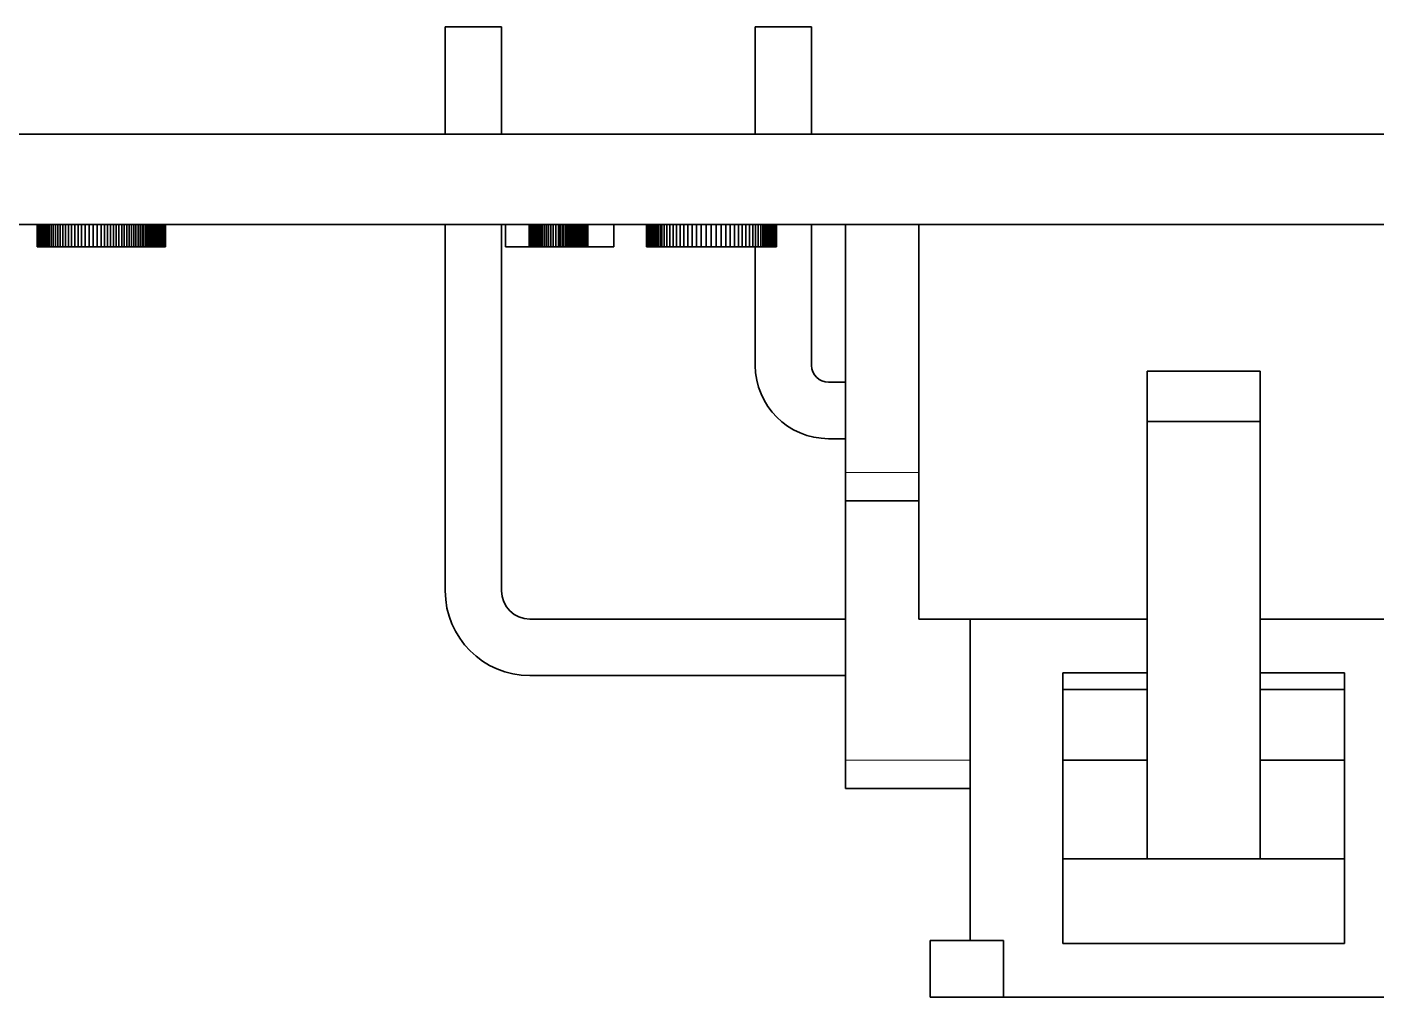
# Model space of a CAD drawing. Extents: x 23 to 417, y 3 to 294.
# Drawn here: x 136.61 to 148.58, y 208.6 to 217.2 of the extents above; entities that cross this region are included whole.
import ezdxf

# ---------------------------------------------------------------- set-up
doc = ezdxf.new("R2010")
doc.units = 0
doc.layers.get('0').update_dxf_attribs({"lineweight": 13})

# ---------------------------------------------------------------- blocks, each defined once
blk = doc.blocks.new('BLOCK3533')
at = {"color": 7, "lineweight": 35, "ltscale": 0.047501}
for p, q in [((40.1, -10.75), (40.1, -12.65)), ((41.1, -12.65), (41.1, -10.75)), ((45.6, -10.75), (45.6, -12.65)), ((46.6, -12.65), (46.6, -10.75))]:
    blk.add_line(p, q, dxfattribs=at)
at = {"color": 7, "lineweight": 35, "ltscale": 0.025}
for p, q in [((41.1, -10.75), (40.1, -10.75)), ((46.6, -10.75), (45.6, -10.75)), ((48.705, -26.95), (48.705, -27.95)), ((50.005, -26.95), (50.005, -27.95))]:
    blk.add_line(p, q, dxfattribs=at)
at = {"color": 7, "lineweight": 35}
for p, q in [((81, -12.65), (-20.3, -12.65)), ((81, -14.25), (-81, -14.25))]:
    blk.add_line(p, q, dxfattribs=at)
at = {"color": 7, "lineweight": 35, "ltscale": 0.01}
for p, q in [((32.857, -14.25), (32.857, -14.65)), ((32.858, -14.25), (32.858, -14.65)), ((32.862, -14.25), (32.862, -14.65)), ((32.869, -14.25), (32.869, -14.65)), ((32.878, -14.25), (32.878, -14.65)), ((32.889, -14.25), (32.889, -14.65)), ((32.903, -14.25), (32.903, -14.65)), ((32.92, -14.25), (32.92, -14.65)), ((32.939, -14.25), (32.939, -14.65)), ((32.961, -14.25), (32.961, -14.65)), ((32.985, -14.25), (32.985, -14.65)), ((33.012, -14.25), (33.012, -14.65)), ((33.041, -14.25), (33.041, -14.65)), ((33.073, -14.25), (33.073, -14.65)), ((33.107, -14.25), (33.107, -14.65)), ((33.144, -14.25), (33.144, -14.65)), ((33.183, -14.25), (33.183, -14.65)), ((33.224, -14.25), (33.224, -14.65)), ((33.269, -14.25), (33.269, -14.65)), ((33.315, -14.25), (33.315, -14.65)), ((33.364, -14.25), (33.364, -14.65)), ((33.416, -14.25), (33.416, -14.65)), ((33.47, -14.25), (33.47, -14.65)), ((33.527, -14.25), (33.527, -14.65)), ((33.587, -14.25), (33.587, -14.65)), ((33.649, -14.25), (33.649, -14.65)), ((33.713, -14.25), (33.713, -14.65)), ((33.781, -14.25), (33.781, -14.65)), ((33.851, -14.25), (33.851, -14.65)), ((33.923, -14.25), (33.923, -14.65)), ((33.998, -14.25), (33.998, -14.65)), ((34.054, -14.25), (34.054, -14.65)), ((34.108, -14.25), (34.108, -14.65)), ((34.161, -14.25), (34.161, -14.65)), ((34.213, -14.25), (34.213, -14.65)), ((34.263, -14.25), (34.263, -14.65)), ((34.311, -14.25), (34.311, -14.65)), ((34.359, -14.25), (34.359, -14.65)), ((34.405, -14.25), (34.405, -14.65)), ((34.449, -14.25), (34.449, -14.65)), ((34.492, -14.25), (34.492, -14.65)), ((34.534, -14.25), (34.534, -14.65)), ((34.575, -14.25), (34.575, -14.65)), ((34.613, -14.25), (34.613, -14.65)), ((34.651, -14.25), (34.651, -14.65)), ((34.686, -14.25), (34.686, -14.65)), ((34.721, -14.25), (34.721, -14.65)), ((34.754, -14.25), (34.754, -14.65)), ((34.785, -14.25), (34.785, -14.65)), ((34.815, -14.25), (34.815, -14.65)), ((34.843, -14.25), (34.843, -14.65)), ((34.871, -14.25), (34.871, -14.65)), ((34.896, -14.25), (34.896, -14.65)), ((34.921, -14.25), (34.921, -14.65)), ((34.945, -14.25), (34.945, -14.65)), ((34.967, -14.25), (34.967, -14.65)), ((34.988, -14.25), (34.988, -14.65)), ((35.008, -14.25), (35.008, -14.65)), ((35.027, -14.25), (35.027, -14.65)), ((35.044, -14.25), (35.044, -14.65)), ((35.061, -14.25), (35.061, -14.65)), ((35.076, -14.25), (35.076, -14.65)), ((35.089, -14.25), (35.089, -14.65)), ((35.101, -14.25), (35.101, -14.65)), ((35.111, -14.25), (35.111, -14.65)), ((35.12, -14.25), (35.12, -14.65)), ((35.127, -14.25), (35.127, -14.65)), ((35.132, -14.25), (35.132, -14.65)), ((35.136, -14.25), (35.136, -14.65)), ((35.139, -14.25), (35.139, -14.65)), ((35.139, -14.25), (35.139, -14.65)), ((41.168, -14.25), (41.168, -14.65)), ((41.586, -14.25), (41.586, -14.65)), ((41.59, -14.25), (41.59, -14.65)), ((41.597, -14.25), (41.597, -14.65)), ((41.606, -14.25), (41.606, -14.65)), ((41.618, -14.25), (41.618, -14.65)), ((41.632, -14.25), (41.632, -14.65)), ((41.648, -14.25), (41.648, -14.65)), ((41.666, -14.25), (41.666, -14.65)), ((41.687, -14.25), (41.687, -14.65)), ((41.71, -14.25), (41.71, -14.65)), ((41.736, -14.25), (41.736, -14.65)), ((41.764, -14.25), (41.764, -14.65)), ((41.794, -14.25), (41.794, -14.65)), ((41.825, -14.25), (41.825, -14.65)), ((41.859, -14.25), (41.859, -14.65)), ((41.895, -14.25), (41.895, -14.65)), ((41.933, -14.25), (41.933, -14.65)), ((41.974, -14.25), (41.974, -14.65)), ((42.016, -14.25), (42.016, -14.65)), ((42.06, -14.25), (42.06, -14.65)), ((42.106, -14.25), (42.106, -14.65)), ((42.14, -14.25), (42.14, -14.65)), ((42.174, -14.25), (42.174, -14.65)), ((42.206, -14.25), (42.206, -14.65)), ((42.238, -14.25), (42.238, -14.65)), ((42.268, -14.25), (42.268, -14.65)), ((42.298, -14.25), (42.298, -14.65)), ((42.327, -14.25), (42.327, -14.65)), ((42.354, -14.25), (42.354, -14.65)), ((42.381, -14.25), (42.381, -14.65)), ((42.407, -14.25), (42.407, -14.65)), ((42.431, -14.25), (42.431, -14.65)), ((42.454, -14.25), (42.454, -14.65)), ((42.476, -14.25), (42.476, -14.65)), ((42.496, -14.25), (42.496, -14.65)), ((42.514, -14.25), (42.514, -14.65)), ((42.53, -14.25), (42.53, -14.65)), ((42.545, -14.25), (42.545, -14.65)), ((42.559, -14.25), (42.559, -14.65)), ((42.571, -14.25), (42.571, -14.65)), ((42.581, -14.25), (42.581, -14.65)), ((42.59, -14.25), (42.59, -14.65)), ((42.598, -14.25), (42.598, -14.65)), ((42.606, -14.25), (42.606, -14.65)), ((42.612, -14.25), (42.612, -14.65)), ((42.617, -14.25), (42.617, -14.65)), ((42.621, -14.25), (42.621, -14.65)), ((42.625, -14.25), (42.625, -14.65)), ((42.627, -14.25), (42.627, -14.65)), ((42.628, -14.25), (42.628, -14.65)), ((42.629, -14.25), (42.629, -14.65)), ((43.092, -14.25), (43.092, -14.65)), ((43.67, -14.25), (43.67, -14.65)), ((43.672, -14.25), (43.672, -14.65)), ((43.677, -14.25), (43.677, -14.65)), ((43.685, -14.25), (43.685, -14.65)), ((43.698, -14.25), (43.698, -14.65)), ((43.713, -14.25), (43.713, -14.65)), ((43.732, -14.25), (43.732, -14.65)), ((43.755, -14.25), (43.755, -14.65)), ((43.781, -14.25), (43.781, -14.65)), ((43.81, -14.25), (43.81, -14.65)), ((43.811, -14.25), (43.811, -14.65)), ((43.813, -14.25), (43.813, -14.65)), ((43.822, -14.25), (43.822, -14.65)), ((43.835, -14.25), (43.835, -14.65)), ((43.855, -14.25), (43.855, -14.65)), ((43.879, -14.25), (43.879, -14.65)), ((43.91, -14.25), (43.91, -14.65)), ((43.945, -14.25), (43.945, -14.65)), ((43.986, -14.25), (43.986, -14.65)), ((44.033, -14.25), (44.033, -14.65)), ((44.085, -14.25), (44.085, -14.65)), ((44.142, -14.25), (44.142, -14.65)), ((44.202, -14.25), (44.202, -14.65)), ((44.266, -14.25), (44.266, -14.65)), ((44.334, -14.25), (44.334, -14.65)), ((44.405, -14.25), (44.405, -14.65)), ((44.48, -14.25), (44.48, -14.65)), ((44.559, -14.25), (44.559, -14.65)), ((44.641, -14.25), (44.641, -14.65)), ((44.726, -14.25), (44.726, -14.65)), ((44.816, -14.25), (44.816, -14.65)), ((44.906, -14.25), (44.906, -14.65)), ((44.992, -14.25), (44.992, -14.65)), ((45.075, -14.25), (45.075, -14.65)), ((45.154, -14.25), (45.154, -14.65)), ((45.229, -14.25), (45.229, -14.65)), ((45.301, -14.25), (45.301, -14.65)), ((45.37, -14.25), (45.37, -14.65)), ((45.435, -14.25), (45.435, -14.65)), ((45.496, -14.25), (45.496, -14.65)), ((45.554, -14.25), (45.554, -14.65)), ((45.607, -14.25), (45.607, -14.65)), ((45.654, -14.25), (45.654, -14.65)), ((45.696, -14.25), (45.696, -14.65)), ((45.732, -14.25), (45.732, -14.65)), ((45.763, -14.25), (45.763, -14.65)), ((45.788, -14.25), (45.788, -14.65)), ((45.808, -14.25), (45.808, -14.65)), ((45.822, -14.25), (45.822, -14.65)), ((45.83, -14.25), (45.83, -14.65)), ((45.833, -14.25), (45.833, -14.65)), ((45.84, -14.25), (45.84, -14.65)), ((45.868, -14.25), (45.868, -14.65)), ((45.894, -14.25), (45.894, -14.65)), ((45.916, -14.25), (45.916, -14.65)), ((45.934, -14.25), (45.934, -14.65)), ((45.949, -14.25), (45.949, -14.65)), ((45.961, -14.25), (45.961, -14.65)), ((45.969, -14.25), (45.969, -14.65)), ((45.974, -14.25), (45.974, -14.65)), ((45.976, -14.25), (45.976, -14.65))]:
    blk.add_line(p, q, dxfattribs=at)
at = {"color": 7, "lineweight": 35, "ltscale": 0.162499}
for p, q in [((40.1, -14.25), (40.1, -20.75)), ((41.1, -20.75), (41.1, -14.25))]:
    blk.add_line(p, q, dxfattribs=at)
at = {"color": 7, "lineweight": 35, "ltscale": 0.062499}
blk.add_line((46.6, -16.75), (46.6, -14.25), dxfattribs=at)
at = {"color": 7, "lineweight": 35, "ltscale": 0.11}
blk.add_line((47.2, -14.25), (47.2, -18.65), dxfattribs=at)
at = {"color": 7, "lineweight": 35, "ltscale": 0.175}
blk.add_line((48.5, -14.25), (48.5, -21.25), dxfattribs=at)
at = {"color": 7, "lineweight": 35, "ltscale": 9.6125e-05}
blk.add_line((32.858, -14.65), (32.862, -14.65), dxfattribs=at)
at = {"color": 7, "lineweight": 35, "ltscale": 0.00015945}
blk.add_line((32.862, -14.65), (32.869, -14.65), dxfattribs=at)
at = {"color": 7, "lineweight": 35, "ltscale": 0.00022355}
blk.add_line((32.869, -14.65), (32.878, -14.65), dxfattribs=at)
at = {"color": 7, "lineweight": 35, "ltscale": 0.00028725}
blk.add_line((32.878, -14.65), (32.889, -14.65), dxfattribs=at)
at = {"color": 7, "lineweight": 35, "ltscale": 0.000351325}
blk.add_line((32.889, -14.65), (32.903, -14.65), dxfattribs=at)
at = {"color": 7, "lineweight": 35, "ltscale": 0.00041505}
blk.add_line((32.903, -14.65), (32.92, -14.65), dxfattribs=at)
at = {"color": 7, "lineweight": 35, "ltscale": 0.000479125}
blk.add_line((32.92, -14.65), (32.939, -14.65), dxfattribs=at)
at = {"color": 7, "lineweight": 35, "ltscale": 0.000542825}
blk.add_line((32.939, -14.65), (32.961, -14.65), dxfattribs=at)
at = {"color": 7, "lineweight": 35, "ltscale": 0.000606925}
blk.add_line((32.961, -14.65), (32.985, -14.65), dxfattribs=at)
at = {"color": 7, "lineweight": 35, "ltscale": 0.000669475}
blk.add_line((32.985, -14.65), (33.012, -14.65), dxfattribs=at)
at = {"color": 7, "lineweight": 35, "ltscale": 0.00073165}
blk.add_line((33.012, -14.65), (33.041, -14.65), dxfattribs=at)
at = {"color": 7, "lineweight": 35, "ltscale": 0.00079385}
blk.add_line((33.041, -14.65), (33.073, -14.65), dxfattribs=at)
at = {"color": 7, "lineweight": 35, "ltscale": 0.000856025}
blk.add_line((33.073, -14.65), (33.107, -14.65), dxfattribs=at)
at = {"color": 7, "lineweight": 35, "ltscale": 0.0009178}
blk.add_line((33.107, -14.65), (33.144, -14.65), dxfattribs=at)
at = {"color": 7, "lineweight": 35, "ltscale": 0.000980375}
blk.add_line((33.144, -14.65), (33.183, -14.65), dxfattribs=at)
at = {"color": 7, "lineweight": 35, "ltscale": 0.001042}
blk.add_line((33.183, -14.65), (33.224, -14.65), dxfattribs=at)
at = {"color": 7, "lineweight": 35, "ltscale": 0.001104}
blk.add_line((33.224, -14.65), (33.269, -14.65), dxfattribs=at)
at = {"color": 7, "lineweight": 35, "ltscale": 0.001166}
blk.add_line((33.269, -14.65), (33.315, -14.65), dxfattribs=at)
at = {"color": 7, "lineweight": 35, "ltscale": 0.001228}
blk.add_line((33.315, -14.65), (33.364, -14.65), dxfattribs=at)
at = {"color": 7, "lineweight": 35, "ltscale": 0.001292}
blk.add_line((33.364, -14.65), (33.416, -14.65), dxfattribs=at)
at = {"color": 7, "lineweight": 35, "ltscale": 0.001357}
for p, q in [((33.416, -14.65), (33.47, -14.65)), ((34.054, -14.65), (34.108, -14.65))]:
    blk.add_line(p, q, dxfattribs=at)
at = {"color": 7, "lineweight": 35, "ltscale": 0.001422}
blk.add_line((33.47, -14.65), (33.527, -14.65), dxfattribs=at)
at = {"color": 7, "lineweight": 35, "ltscale": 0.001487}
blk.add_line((33.527, -14.65), (33.587, -14.65), dxfattribs=at)
at = {"color": 7, "lineweight": 35, "ltscale": 0.001552}
blk.add_line((33.587, -14.65), (33.649, -14.65), dxfattribs=at)
at = {"color": 7, "lineweight": 35, "ltscale": 0.001617}
blk.add_line((33.649, -14.65), (33.713, -14.65), dxfattribs=at)
at = {"color": 7, "lineweight": 35, "ltscale": 0.001682}
blk.add_line((33.713, -14.65), (33.781, -14.65), dxfattribs=at)
at = {"color": 7, "lineweight": 35, "ltscale": 0.001747}
blk.add_line((33.781, -14.65), (33.851, -14.65), dxfattribs=at)
at = {"color": 7, "lineweight": 35, "ltscale": 0.001812}
blk.add_line((33.851, -14.65), (33.923, -14.65), dxfattribs=at)
at = {"color": 7, "lineweight": 35, "ltscale": 0.001877}
blk.add_line((33.923, -14.65), (33.998, -14.65), dxfattribs=at)
at = {"color": 7, "lineweight": 35, "ltscale": 0.001392}
blk.add_line((33.998, -14.65), (34.054, -14.65), dxfattribs=at)
at = {"color": 7, "lineweight": 35, "ltscale": 0.001322}
blk.add_line((34.108, -14.65), (34.161, -14.65), dxfattribs=at)
at = {"color": 7, "lineweight": 35, "ltscale": 0.001287}
blk.add_line((34.161, -14.65), (34.213, -14.65), dxfattribs=at)
at = {"color": 7, "lineweight": 35, "ltscale": 0.001253}
blk.add_line((34.213, -14.65), (34.263, -14.65), dxfattribs=at)
at = {"color": 7, "lineweight": 35, "ltscale": 0.001218}
blk.add_line((34.263, -14.65), (34.311, -14.65), dxfattribs=at)
at = {"color": 7, "lineweight": 35, "ltscale": 0.001184}
blk.add_line((34.311, -14.65), (34.359, -14.65), dxfattribs=at)
at = {"color": 7, "lineweight": 35, "ltscale": 0.001149}
blk.add_line((34.359, -14.65), (34.405, -14.65), dxfattribs=at)
at = {"color": 7, "lineweight": 35, "ltscale": 0.001114}
blk.add_line((34.405, -14.65), (34.449, -14.65), dxfattribs=at)
at = {"color": 7, "lineweight": 35, "ltscale": 0.00108}
blk.add_line((34.449, -14.65), (34.492, -14.65), dxfattribs=at)
at = {"color": 7, "lineweight": 35, "ltscale": 0.001044}
blk.add_line((34.492, -14.65), (34.534, -14.65), dxfattribs=at)
at = {"color": 7, "lineweight": 35, "ltscale": 0.001007}
blk.add_line((34.534, -14.65), (34.575, -14.65), dxfattribs=at)
at = {"color": 7, "lineweight": 35, "ltscale": 0.0009697}
blk.add_line((34.575, -14.65), (34.613, -14.65), dxfattribs=at)
at = {"color": 7, "lineweight": 35, "ltscale": 0.000933075}
blk.add_line((34.613, -14.65), (34.651, -14.65), dxfattribs=at)
at = {"color": 7, "lineweight": 35, "ltscale": 0.0008957}
blk.add_line((34.651, -14.65), (34.686, -14.65), dxfattribs=at)
at = {"color": 7, "lineweight": 35, "ltscale": 0.000859075}
blk.add_line((34.686, -14.65), (34.721, -14.65), dxfattribs=at)
at = {"color": 7, "lineweight": 35, "ltscale": 0.000821675}
blk.add_line((34.721, -14.65), (34.754, -14.65), dxfattribs=at)
at = {"color": 7, "lineweight": 35, "ltscale": 0.000785075}
blk.add_line((34.754, -14.65), (34.785, -14.65), dxfattribs=at)
at = {"color": 7, "lineweight": 35, "ltscale": 0.000747675}
blk.add_line((34.785, -14.65), (34.815, -14.65), dxfattribs=at)
at = {"color": 7, "lineweight": 35, "ltscale": 0.00071105}
blk.add_line((34.815, -14.65), (34.843, -14.65), dxfattribs=at)
at = {"color": 7, "lineweight": 35, "ltscale": 0.0006775}
blk.add_line((34.843, -14.65), (34.871, -14.65), dxfattribs=at)
at = {"color": 7, "lineweight": 35, "ltscale": 0.00064735}
blk.add_line((34.871, -14.65), (34.896, -14.65), dxfattribs=at)
at = {"color": 7, "lineweight": 35, "ltscale": 0.000617975}
blk.add_line((34.896, -14.65), (34.921, -14.65), dxfattribs=at)
at = {"color": 7, "lineweight": 35, "ltscale": 0.00058785}
blk.add_line((34.921, -14.65), (34.945, -14.65), dxfattribs=at)
at = {"color": 7, "lineweight": 35, "ltscale": 0.0005581}
blk.add_line((34.945, -14.65), (34.967, -14.65), dxfattribs=at)
at = {"color": 7, "lineweight": 35, "ltscale": 0.00052795}
blk.add_line((34.967, -14.65), (34.988, -14.65), dxfattribs=at)
at = {"color": 7, "lineweight": 35, "ltscale": 0.000498575}
blk.add_line((34.988, -14.65), (35.008, -14.65), dxfattribs=at)
at = {"color": 7, "lineweight": 35, "ltscale": 0.00046845}
blk.add_line((35.008, -14.65), (35.027, -14.65), dxfattribs=at)
at = {"color": 7, "lineweight": 35, "ltscale": 0.000438675}
blk.add_line((35.027, -14.65), (35.044, -14.65), dxfattribs=at)
at = {"color": 7, "lineweight": 35, "ltscale": 0.00040895}
blk.add_line((35.044, -14.65), (35.061, -14.65), dxfattribs=at)
at = {"color": 7, "lineweight": 35, "ltscale": 0.000374225}
blk.add_line((35.061, -14.65), (35.076, -14.65), dxfattribs=at)
at = {"color": 7, "lineweight": 35, "ltscale": 0.000334925}
blk.add_line((35.076, -14.65), (35.089, -14.65), dxfattribs=at)
at = {"color": 7, "lineweight": 35, "ltscale": 0.00029525}
blk.add_line((35.089, -14.65), (35.101, -14.65), dxfattribs=at)
at = {"color": 7, "lineweight": 35, "ltscale": 0.000255975}
blk.add_line((35.101, -14.65), (35.111, -14.65), dxfattribs=at)
at = {"color": 7, "lineweight": 35, "ltscale": 0.000216675}
blk.add_line((35.111, -14.65), (35.12, -14.65), dxfattribs=at)
at = {"color": 7, "lineweight": 35, "ltscale": 0.000177375}
blk.add_line((35.12, -14.65), (35.127, -14.65), dxfattribs=at)
at = {"color": 7, "lineweight": 35, "ltscale": 0.0001381}
blk.add_line((35.127, -14.65), (35.132, -14.65), dxfattribs=at)
at = {"color": 7, "lineweight": 35, "ltscale": 9.8425e-05}
blk.add_line((35.132, -14.65), (35.136, -14.65), dxfattribs=at)
at = {"color": 7, "lineweight": 35, "ltscale": 5.9125e-05}
blk.add_line((35.136, -14.65), (35.139, -14.65), dxfattribs=at)
at = {"color": 7, "lineweight": 35, "ltscale": 0.010445}
blk.add_line((41.168, -14.65), (41.586, -14.65), dxfattribs=at)
at = {"color": 7, "lineweight": 35, "ltscale": 0.000112525}
blk.add_line((41.586, -14.65), (41.59, -14.65), dxfattribs=at)
at = {"color": 7, "lineweight": 35, "ltscale": 0.0001713}
blk.add_line((41.59, -14.65), (41.597, -14.65), dxfattribs=at)
at = {"color": 7, "lineweight": 35, "ltscale": 0.000230025}
blk.add_line((41.597, -14.65), (41.606, -14.65), dxfattribs=at)
at = {"color": 7, "lineweight": 35, "ltscale": 0.000288}
blk.add_line((41.606, -14.65), (41.618, -14.65), dxfattribs=at)
at = {"color": 7, "lineweight": 35, "ltscale": 0.00034675}
blk.add_line((41.618, -14.65), (41.632, -14.65), dxfattribs=at)
at = {"color": 7, "lineweight": 35, "ltscale": 0.0004055}
blk.add_line((41.632, -14.65), (41.648, -14.65), dxfattribs=at)
at = {"color": 7, "lineweight": 35, "ltscale": 0.000463875}
blk.add_line((41.648, -14.65), (41.666, -14.65), dxfattribs=at)
at = {"color": 7, "lineweight": 35, "ltscale": 0.000522225}
blk.add_line((41.666, -14.65), (41.687, -14.65), dxfattribs=at)
at = {"color": 7, "lineweight": 35, "ltscale": 0.0005806}
blk.add_line((41.687, -14.65), (41.71, -14.65), dxfattribs=at)
at = {"color": 7, "lineweight": 35, "ltscale": 0.00063935}
blk.add_line((41.71, -14.65), (41.736, -14.65), dxfattribs=at)
at = {"color": 7, "lineweight": 35, "ltscale": 0.0006939}
blk.add_line((41.736, -14.65), (41.764, -14.65), dxfattribs=at)
at = {"color": 7, "lineweight": 35, "ltscale": 0.000745775}
blk.add_line((41.764, -14.65), (41.794, -14.65), dxfattribs=at)
at = {"color": 7, "lineweight": 35, "ltscale": 0.0007965}
blk.add_line((41.794, -14.65), (41.825, -14.65), dxfattribs=at)
at = {"color": 7, "lineweight": 35, "ltscale": 0.000848375}
blk.add_line((41.825, -14.65), (41.859, -14.65), dxfattribs=at)
at = {"color": 7, "lineweight": 35, "ltscale": 0.000899525}
blk.add_line((41.859, -14.65), (41.895, -14.65), dxfattribs=at)
at = {"color": 7, "lineweight": 35, "ltscale": 0.000950625}
blk.add_line((41.895, -14.65), (41.933, -14.65), dxfattribs=at)
at = {"color": 7, "lineweight": 35, "ltscale": 0.001002}
blk.add_line((41.933, -14.65), (41.974, -14.65), dxfattribs=at)
at = {"color": 7, "lineweight": 35, "ltscale": 0.001054}
blk.add_line((41.974, -14.65), (42.016, -14.65), dxfattribs=at)
at = {"color": 7, "lineweight": 35, "ltscale": 0.001105}
blk.add_line((42.016, -14.65), (42.06, -14.65), dxfattribs=at)
at = {"color": 7, "lineweight": 35, "ltscale": 0.001156}
blk.add_line((42.06, -14.65), (42.106, -14.65), dxfattribs=at)
at = {"color": 7, "lineweight": 35, "ltscale": 0.00085945}
blk.add_line((42.106, -14.65), (42.14, -14.65), dxfattribs=at)
at = {"color": 7, "lineweight": 35, "ltscale": 0.000835425}
blk.add_line((42.14, -14.65), (42.174, -14.65), dxfattribs=at)
at = {"color": 7, "lineweight": 35, "ltscale": 0.000811775}
blk.add_line((42.174, -14.65), (42.206, -14.65), dxfattribs=at)
at = {"color": 7, "lineweight": 35, "ltscale": 0.000787725}
blk.add_line((42.206, -14.65), (42.238, -14.65), dxfattribs=at)
at = {"color": 7, "lineweight": 35, "ltscale": 0.000764075}
blk.add_line((42.238, -14.65), (42.268, -14.65), dxfattribs=at)
at = {"color": 7, "lineweight": 35, "ltscale": 0.00074005}
blk.add_line((42.268, -14.65), (42.298, -14.65), dxfattribs=at)
at = {"color": 7, "lineweight": 35, "ltscale": 0.0007164}
blk.add_line((42.298, -14.65), (42.327, -14.65), dxfattribs=at)
at = {"color": 7, "lineweight": 35, "ltscale": 0.000692375}
blk.add_line((42.327, -14.65), (42.354, -14.65), dxfattribs=at)
at = {"color": 7, "lineweight": 35, "ltscale": 0.000668325}
blk.add_line((42.354, -14.65), (42.381, -14.65), dxfattribs=at)
at = {"color": 7, "lineweight": 35, "ltscale": 0.0006447}
blk.add_line((42.381, -14.65), (42.407, -14.65), dxfattribs=at)
at = {"color": 7, "lineweight": 35, "ltscale": 0.000613025}
blk.add_line((42.407, -14.65), (42.431, -14.65), dxfattribs=at)
at = {"color": 7, "lineweight": 35, "ltscale": 0.000573725}
blk.add_line((42.431, -14.65), (42.454, -14.65), dxfattribs=at)
at = {"color": 7, "lineweight": 35, "ltscale": 0.00053405}
blk.add_line((42.454, -14.65), (42.476, -14.65), dxfattribs=at)
at = {"color": 7, "lineweight": 35, "ltscale": 0.000494775}
blk.add_line((42.476, -14.65), (42.496, -14.65), dxfattribs=at)
at = {"color": 7, "lineweight": 35, "ltscale": 0.000455475}
blk.add_line((42.496, -14.65), (42.514, -14.65), dxfattribs=at)
at = {"color": 7, "lineweight": 35, "ltscale": 0.0004158}
blk.add_line((42.514, -14.65), (42.53, -14.65), dxfattribs=at)
at = {"color": 7, "lineweight": 35, "ltscale": 0.0003769}
blk.add_line((42.53, -14.65), (42.545, -14.65), dxfattribs=at)
at = {"color": 7, "lineweight": 35, "ltscale": 0.0003372}
blk.add_line((42.545, -14.65), (42.559, -14.65), dxfattribs=at)
at = {"color": 7, "lineweight": 35, "ltscale": 0.00029755}
blk.add_line((42.559, -14.65), (42.571, -14.65), dxfattribs=at)
at = {"color": 7, "lineweight": 35, "ltscale": 0.00025865}
blk.add_line((42.571, -14.65), (42.581, -14.65), dxfattribs=at)
at = {"color": 7, "lineweight": 35, "ltscale": 0.000226975}
blk.add_line((42.581, -14.65), (42.59, -14.65), dxfattribs=at)
at = {"color": 7, "lineweight": 35, "ltscale": 0.000202925}
blk.add_line((42.59, -14.65), (42.598, -14.65), dxfattribs=at)
at = {"color": 7, "lineweight": 35, "ltscale": 0.000178925}
blk.add_line((42.598, -14.65), (42.606, -14.65), dxfattribs=at)
at = {"color": 7, "lineweight": 35, "ltscale": 0.00015525}
blk.add_line((42.606, -14.65), (42.612, -14.65), dxfattribs=at)
at = {"color": 7, "lineweight": 35, "ltscale": 0.000131225}
blk.add_line((42.612, -14.65), (42.617, -14.65), dxfattribs=at)
at = {"color": 7, "lineweight": 35, "ltscale": 0.000107575}
blk.add_line((42.617, -14.65), (42.621, -14.65), dxfattribs=at)
at = {"color": 7, "lineweight": 35, "ltscale": 8.355e-05}
blk.add_line((42.621, -14.65), (42.625, -14.65), dxfattribs=at)
at = {"color": 7, "lineweight": 35, "ltscale": 5.95e-05}
blk.add_line((42.625, -14.65), (42.627, -14.65), dxfattribs=at)
at = {"color": 7, "lineweight": 35, "ltscale": 3.585e-05}
blk.add_line((42.627, -14.65), (42.628, -14.65), dxfattribs=at)
at = {"color": 7, "lineweight": 35, "ltscale": 0.011579}
blk.add_line((42.629, -14.65), (43.092, -14.65), dxfattribs=at)
at = {"color": 7, "lineweight": 35, "ltscale": 4.35e-05}
blk.add_line((43.67, -14.65), (43.672, -14.65), dxfattribs=at)
at = {"color": 7, "lineweight": 35, "ltscale": 0.0001297}
blk.add_line((43.672, -14.65), (43.677, -14.65), dxfattribs=at)
at = {"color": 7, "lineweight": 35, "ltscale": 0.0002163}
blk.add_line((43.677, -14.65), (43.685, -14.65), dxfattribs=at)
at = {"color": 7, "lineweight": 35, "ltscale": 0.000302875}
blk.add_line((43.685, -14.65), (43.698, -14.65), dxfattribs=at)
at = {"color": 7, "lineweight": 35, "ltscale": 0.000389475}
blk.add_line((43.698, -14.65), (43.713, -14.65), dxfattribs=at)
at = {"color": 7, "lineweight": 35, "ltscale": 0.000476075}
blk.add_line((43.713, -14.65), (43.732, -14.65), dxfattribs=at)
at = {"color": 7, "lineweight": 35, "ltscale": 0.000562675}
blk.add_line((43.732, -14.65), (43.755, -14.65), dxfattribs=at)
at = {"color": 7, "lineweight": 35, "ltscale": 0.000648875}
blk.add_line((43.755, -14.65), (43.781, -14.65), dxfattribs=at)
at = {"color": 7, "lineweight": 35, "ltscale": 0.000735875}
blk.add_line((43.781, -14.65), (43.81, -14.65), dxfattribs=at)
at = {"color": 7, "lineweight": 35, "ltscale": 6.865e-05}
blk.add_line((43.811, -14.65), (43.813, -14.65), dxfattribs=at)
at = {"color": 7, "lineweight": 35, "ltscale": 0.000206}
blk.add_line((43.813, -14.65), (43.822, -14.65), dxfattribs=at)
at = {"color": 7, "lineweight": 35, "ltscale": 0.00034295}
blk.add_line((43.822, -14.65), (43.835, -14.65), dxfattribs=at)
at = {"color": 7, "lineweight": 35, "ltscale": 0.00048065}
blk.add_line((43.835, -14.65), (43.855, -14.65), dxfattribs=at)
at = {"color": 7, "lineweight": 35, "ltscale": 0.0006176}
blk.add_line((43.855, -14.65), (43.879, -14.65), dxfattribs=at)
at = {"color": 7, "lineweight": 35, "ltscale": 0.000754925}
blk.add_line((43.879, -14.65), (43.91, -14.65), dxfattribs=at)
at = {"color": 7, "lineweight": 35, "ltscale": 0.000892625}
blk.add_line((43.91, -14.65), (43.945, -14.65), dxfattribs=at)
at = {"color": 7, "lineweight": 35, "ltscale": 0.00103}
blk.add_line((43.945, -14.65), (43.986, -14.65), dxfattribs=at)
at = {"color": 7, "lineweight": 35, "ltscale": 0.001167}
blk.add_line((43.986, -14.65), (44.033, -14.65), dxfattribs=at)
at = {"color": 7, "lineweight": 35, "ltscale": 0.001304}
blk.add_line((44.033, -14.65), (44.085, -14.65), dxfattribs=at)
at = {"color": 7, "lineweight": 35, "ltscale": 0.001418}
blk.add_line((44.085, -14.65), (44.142, -14.65), dxfattribs=at)
at = {"color": 7, "lineweight": 35, "ltscale": 0.001509}
blk.add_line((44.142, -14.65), (44.202, -14.65), dxfattribs=at)
at = {"color": 7, "lineweight": 35, "ltscale": 0.0016}
blk.add_line((44.202, -14.65), (44.266, -14.65), dxfattribs=at)
at = {"color": 7, "lineweight": 35, "ltscale": 0.00169}
blk.add_line((44.266, -14.65), (44.334, -14.65), dxfattribs=at)
at = {"color": 7, "lineweight": 35, "ltscale": 0.001781}
blk.add_line((44.334, -14.65), (44.405, -14.65), dxfattribs=at)
at = {"color": 7, "lineweight": 35, "ltscale": 0.001872}
blk.add_line((44.405, -14.65), (44.48, -14.65), dxfattribs=at)
at = {"color": 7, "lineweight": 35, "ltscale": 0.001963}
blk.add_line((44.48, -14.65), (44.559, -14.65), dxfattribs=at)
at = {"color": 7, "lineweight": 35, "ltscale": 0.002053}
blk.add_line((44.559, -14.65), (44.641, -14.65), dxfattribs=at)
at = {"color": 7, "lineweight": 35, "ltscale": 0.002144}
blk.add_line((44.641, -14.65), (44.726, -14.65), dxfattribs=at)
at = {"color": 7, "lineweight": 35, "ltscale": 0.002235}
blk.add_line((44.726, -14.65), (44.816, -14.65), dxfattribs=at)
at = {"color": 7, "lineweight": 35, "ltscale": 0.002247}
blk.add_line((44.816, -14.65), (44.906, -14.65), dxfattribs=at)
at = {"color": 7, "lineweight": 35, "ltscale": 0.002158}
blk.add_line((44.906, -14.65), (44.992, -14.65), dxfattribs=at)
at = {"color": 7, "lineweight": 35, "ltscale": 0.002068}
blk.add_line((44.992, -14.65), (45.075, -14.65), dxfattribs=at)
at = {"color": 7, "lineweight": 35, "ltscale": 0.001978}
blk.add_line((45.075, -14.65), (45.154, -14.65), dxfattribs=at)
at = {"color": 7, "lineweight": 35, "ltscale": 0.001889}
blk.add_line((45.154, -14.65), (45.229, -14.65), dxfattribs=at)
at = {"color": 7, "lineweight": 35, "ltscale": 0.0018}
blk.add_line((45.229, -14.65), (45.301, -14.65), dxfattribs=at)
at = {"color": 7, "lineweight": 35, "ltscale": 0.00171}
blk.add_line((45.301, -14.65), (45.37, -14.65), dxfattribs=at)
at = {"color": 7, "lineweight": 35, "ltscale": 0.00162}
blk.add_line((45.37, -14.65), (45.435, -14.65), dxfattribs=at)
at = {"color": 7, "lineweight": 35, "ltscale": 0.001531}
blk.add_line((45.435, -14.65), (45.496, -14.65), dxfattribs=at)
at = {"color": 7, "lineweight": 35, "ltscale": 0.001441}
blk.add_line((45.496, -14.65), (45.554, -14.65), dxfattribs=at)
at = {"color": 7, "lineweight": 35, "ltscale": 0.001327}
blk.add_line((45.554, -14.65), (45.607, -14.65), dxfattribs=at)
at = {"color": 7, "lineweight": 35, "ltscale": 0.052499}
blk.add_line((45.6, -14.65), (45.6, -16.75), dxfattribs=at)
at = {"color": 7, "lineweight": 35, "ltscale": 0.001187}
blk.add_line((45.607, -14.65), (45.654, -14.65), dxfattribs=at)
at = {"color": 7, "lineweight": 35, "ltscale": 0.001048}
blk.add_line((45.654, -14.65), (45.696, -14.65), dxfattribs=at)
at = {"color": 7, "lineweight": 35, "ltscale": 0.000907525}
blk.add_line((45.696, -14.65), (45.732, -14.65), dxfattribs=at)
at = {"color": 7, "lineweight": 35, "ltscale": 0.000768275}
blk.add_line((45.732, -14.65), (45.763, -14.65), dxfattribs=at)
at = {"color": 7, "lineweight": 35, "ltscale": 0.000628675}
blk.add_line((45.763, -14.65), (45.788, -14.65), dxfattribs=at)
at = {"color": 7, "lineweight": 35, "ltscale": 0.00048865}
blk.add_line((45.788, -14.65), (45.808, -14.65), dxfattribs=at)
at = {"color": 7, "lineweight": 35, "ltscale": 0.00034905}
blk.add_line((45.808, -14.65), (45.822, -14.65), dxfattribs=at)
at = {"color": 7, "lineweight": 35, "ltscale": 0.0002098}
blk.add_line((45.822, -14.65), (45.83, -14.65), dxfattribs=at)
at = {"color": 7, "lineweight": 35, "ltscale": 6.9825e-05}
blk.add_line((45.83, -14.65), (45.833, -14.65), dxfattribs=at)
at = {"color": 7, "lineweight": 35, "ltscale": 0.000172782}
blk.add_line((45.833, -14.65), (45.84, -14.65), dxfattribs=at)
at = {"color": 7, "lineweight": 35, "ltscale": 0.00071525}
blk.add_line((45.84, -14.65), (45.868, -14.65), dxfattribs=at)
at = {"color": 7, "lineweight": 35, "ltscale": 0.000631325}
blk.add_line((45.868, -14.65), (45.894, -14.65), dxfattribs=at)
at = {"color": 7, "lineweight": 35, "ltscale": 0.00054705}
blk.add_line((45.894, -14.65), (45.916, -14.65), dxfattribs=at)
at = {"color": 7, "lineweight": 35, "ltscale": 0.0004627}
blk.add_line((45.916, -14.65), (45.934, -14.65), dxfattribs=at)
at = {"color": 7, "lineweight": 35, "ltscale": 0.0003788}
blk.add_line((45.934, -14.65), (45.949, -14.65), dxfattribs=at)
at = {"color": 7, "lineweight": 35, "ltscale": 0.0002945}
blk.add_line((45.949, -14.65), (45.961, -14.65), dxfattribs=at)
at = {"color": 7, "lineweight": 35, "ltscale": 0.0002102}
blk.add_line((45.961, -14.65), (45.969, -14.65), dxfattribs=at)
at = {"color": 7, "lineweight": 35, "ltscale": 0.00012625}
blk.add_line((45.969, -14.65), (45.974, -14.65), dxfattribs=at)
at = {"color": 7, "lineweight": 35, "ltscale": 4.235e-05}
blk.add_line((45.974, -14.65), (45.976, -14.65), dxfattribs=at)
at = {"color": 7, "lineweight": 35, "ltscale": 0.022315}
for p, q in [((52.555, -16.855), (52.555, -17.747)), ((54.555, -16.855), (54.555, -17.747))]:
    blk.add_line(p, q, dxfattribs=at)
at = {"color": 7, "lineweight": 35, "ltscale": 0.05}
for p, q in [((52.555, -16.855), (54.555, -16.855)), ((52.555, -17.747), (54.555, -17.747))]:
    blk.add_line(p, q, dxfattribs=at)
at = {"color": 7, "lineweight": 35, "ltscale": 0.0075}
for p, q in [((47.2, -17.05), (46.9, -17.05)), ((47.2, -18.05), (46.9, -18.05))]:
    blk.add_line(p, q, dxfattribs=at)
at = {"color": 7, "lineweight": 35, "ltscale": 0.193817}
for p, q in [((52.555, -17.747), (52.555, -25.5)), ((54.555, -17.747), (54.555, -25.5))]:
    blk.add_line(p, q, dxfattribs=at)
at = {"color": 7, "lineweight": 35, "ltscale": 0.0125}
for p, q in [((47.2, -19.15), (47.2, -18.65)), ((47.2, -24.25), (47.2, -23.75))]:
    blk.add_line(p, q, dxfattribs=at)
at = {"color": 7, "lineweight": 13, "ltscale": 0.032501}
blk.add_line((47.2, -18.65), (48.5, -18.65), dxfattribs=at)
at = {"color": 7, "lineweight": 35, "ltscale": 0.115}
blk.add_line((47.2, -19.15), (47.2, -23.75), dxfattribs=at)
at = {"color": 7, "lineweight": 35, "ltscale": 0.032501}
blk.add_line((47.2, -19.15), (48.5, -19.15), dxfattribs=at)
at = {"color": 7, "lineweight": 35, "ltscale": 0.14}
for p, q in [((47.2, -21.25), (41.6, -21.25)), ((47.2, -22.25), (41.6, -22.25))]:
    blk.add_line(p, q, dxfattribs=at)
at = {"color": 7, "lineweight": 35, "ltscale": 0.101375}
blk.add_line((48.5, -21.25), (52.555, -21.25), dxfattribs=at)
at = {"color": 7, "lineweight": 35, "ltscale": 0.1425}
blk.add_line((49.41, -21.25), (49.41, -26.95), dxfattribs=at)
at = {"color": 7, "lineweight": 35, "ltscale": 0.098625}
blk.add_line((54.555, -21.25), (58.5, -21.25), dxfattribs=at)
at = {"color": 7, "lineweight": 35, "ltscale": 0.0375}
for p, q in [((51.055, -22.2), (52.555, -22.2)), ((54.555, -22.2), (56.055, -22.2)), ((51.055, -22.5), (52.555, -22.5)), ((54.555, -22.5), (56.055, -22.5)), ((51.055, -23.75), (52.555, -23.75)), ((54.555, -23.75), (56.055, -23.75)), ((51.055, -25.5), (51.055, -27)), ((56.055, -25.5), (56.055, -27))]:
    blk.add_line(p, q, dxfattribs=at)
at = {"color": 7, "lineweight": 35, "ltscale": 0.007503}
for p, q in [((51.055, -22.5), (51.055, -22.2)), ((56.055, -22.5), (56.055, -22.2))]:
    blk.add_line(p, q, dxfattribs=at)
at = {"color": 7, "lineweight": 35, "ltscale": 0.03125}
for p, q in [((51.055, -22.5), (51.055, -23.75)), ((56.055, -22.5), (56.055, -23.75))]:
    blk.add_line(p, q, dxfattribs=at)
at = {"color": 7, "lineweight": 13, "ltscale": 0.055251}
blk.add_line((49.41, -23.75), (47.2, -23.75), dxfattribs=at)
at = {"color": 7, "lineweight": 35, "ltscale": 0.04375}
for p, q in [((51.055, -23.75), (51.055, -25.5)), ((56.055, -23.75), (56.055, -25.5))]:
    blk.add_line(p, q, dxfattribs=at)
at = {"color": 7, "lineweight": 35, "ltscale": 0.055251}
blk.add_line((49.41, -24.25), (47.2, -24.25), dxfattribs=at)
at = {"color": 7, "lineweight": 35, "ltscale": 0.125}
for p, q in [((51.055, -25.5), (56.055, -25.5)), ((51.055, -27), (56.055, -27))]:
    blk.add_line(p, q, dxfattribs=at)
at = {"color": 7, "lineweight": 35, "ltscale": 0.0325}
for p, q in [((50.005, -26.95), (48.705, -26.95)), ((50.005, -27.95), (48.705, -27.95))]:
    blk.add_line(p, q, dxfattribs=at)
at = {"color": 7, "lineweight": 35, "ltscale": 0.1775}
blk.add_line((50.005, -27.95), (57.105, -27.95), dxfattribs=at)
at = {"color": 7, "lineweight": 35}
for centre, radius in [((46.9, -16.75), 1.3), ((46.9, -16.75), 0.3), ((41.6, -20.75), 1.5), ((41.6, -20.75), 0.5)]:
    blk.add_arc(centre, radius, 180, 270, dxfattribs=at)

msp = doc.modelspace()

# ---------------------------------------------------------------- block references
at = {"lineweight": 0, "xscale": 0.5, "yscale": 0.5, "zscale": 0.5}
msp.add_blockref('BLOCK3533', (120.2741, 222.58), dxfattribs=at)

doc.saveas('drawing.dxf')
